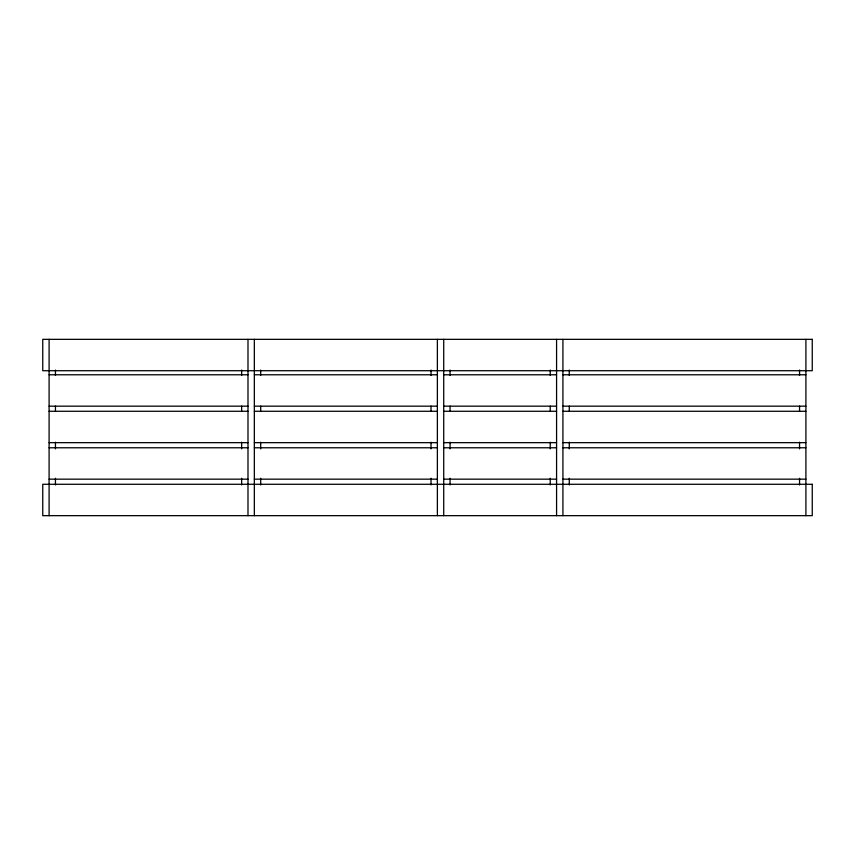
<?xml version="1.0" encoding="UTF-8"?>
<svg xmlns="http://www.w3.org/2000/svg" width="855" height="855" viewBox="0 0 855 855"><rect width="100%" height="100%" fill="white"/><g stroke="black" fill="none" stroke-linecap="round" stroke-linejoin="round"><path stroke-width="1.28" d="M49.098 374.779L247.993 374.779M254.341 374.779L437.375 374.779M443.724 374.779L556.573 374.779M562.921 374.779L805.902 374.779M49.098 406.168L247.993 406.168M254.341 406.168L437.375 406.168M443.724 406.168L556.573 406.168M562.921 406.168L805.902 406.168M49.098 411.276L247.993 411.276M254.341 411.276L437.375 411.276M443.724 411.276L556.573 411.276M562.921 411.276L805.902 411.276M49.098 442.666L247.993 442.666M254.341 442.666L437.375 442.666M443.724 442.666L556.573 442.666M562.921 442.666L805.902 442.666M49.098 447.774L247.993 447.774M254.341 447.774L437.375 447.774M443.724 447.774L556.573 447.774M562.921 447.774L805.902 447.774M49.098 479.163L247.993 479.163M254.341 479.163L437.375 479.163M443.724 479.163L556.573 479.163M562.921 479.163L805.902 479.163M805.902 339.339L805.902 515.661M799.553 370.055L799.553 375.398M799.553 406.125L799.553 411.469M799.553 442.195L799.553 448.875M799.553 478.266L799.553 484.945M569.27 370.055L569.27 375.398M569.27 406.125L569.27 411.469M569.27 442.195L569.27 448.875M569.27 478.266L569.27 484.945M562.921 339.339L562.921 515.661M556.573 339.339L556.573 515.661M550.225 370.055L550.225 375.398M550.225 406.125L550.225 411.469M550.225 442.195L550.225 448.875M550.225 478.266L550.225 484.945M450.072 370.055L450.072 375.398M450.072 406.125L450.072 411.469M450.072 442.195L450.072 448.875M450.072 478.266L450.072 484.945M443.724 339.339L443.724 515.661M437.375 339.339L437.375 515.661M431.027 370.055L431.027 375.398M431.027 406.125L431.027 411.469M431.027 442.195L431.027 448.875M431.027 478.266L431.027 484.945M260.69 370.055L260.69 375.398M260.69 406.125L260.69 411.469M260.69 442.195L260.69 448.875M260.69 478.266L260.69 484.945M254.341 339.339L254.341 515.661M247.993 339.339L247.993 515.661M241.644 370.055L241.644 375.398M241.644 406.125L241.644 411.469M241.644 442.195L241.644 448.875M241.644 478.266L241.644 484.945M55.447 370.055L55.447 375.398M55.447 406.125L55.447 411.469M55.447 442.195L55.447 448.875M55.447 478.266L55.447 484.945M49.098 339.339L49.098 515.661M812.25 339.339L42.75 339.339L42.75 370.717L812.25 370.717L812.25 339.339M812.25 484.283L42.75 484.283L42.75 515.661L812.25 515.661L812.25 484.283"/></g></svg>
